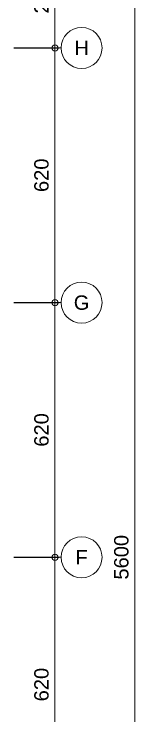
# Model space of a CAD drawing. Header units: millimetres. Extents: x -324 to 75, y -297 to 70.
# Drawn here: x -9 to -5.9, y 22.01 to 39.1 of the extents above; entities that cross this region are included whole.
import ezdxf
from ezdxf.enums import TextEntityAlignment as Align

# ---------------------------------------------------------------- set-up
doc = ezdxf.new("R2010")
doc.units = ezdxf.units.MM
doc.layers.get('defpoints').update_dxf_attribs({"color": 1})
doc.layers.add('u', color=6, linetype='Continuous', lineweight=20)
doc.styles.add('S', font='simplex', dxfattribs={"width": 0.75})
doc.styles.get("Standard").update_dxf_attribs({"font": 'arial.ttf'})
doc.dimstyles.new('sk-100', dxfattribs={"dimtxt": 0.35, "dimasz": 0.15, "dimexe": 0.1, "dimexo": 0, "dimgap": 0.15, "dimtad": 1, "dimdec": 0, "dimlfac": 100, "dimzin": 0, "dimdsep": 46, "dimtxsty": 'Standard', "dimblk": 'BULAT', "dimcen": 0.09, "dimclrd": 256, "dimclre": 256, "dimclrt": 256, "dimadec": 0, "dimazin": 0, "dimtfac": 1, "dimtdec": 0, "dimtofl": 0, "dimtmove": 0, "dimatfit": 3, "dimldrblk": 'BULAT', "dimfxl": 1, "dimtolj": 1, "dimtzin": 0, "dimlwd": -1, "dimarcsym": 0})

# ---------------------------------------------------------------- blocks, each defined once
blk = doc.blocks.new('BULAT')
for p, q in [((-1, 0), (1, 0)), ((0, -1), (0, 1))]:
    blk.add_line(p, q)
blk.add_circle((0, 0), 0.5)
blk = doc.blocks.new('*D133')
at = {"layer": 'defpoints', "color": 0}
for p in [(-8.996, 25.875), (-7.996, 25.875), (-8.996, 19.675)]:
    blk.add_point(p, dxfattribs=at)
at = {"layer": 'u', "lineweight": -2}
for p, q in [((-8.996, 25.875), (-7.896, 25.875)), ((-8.996, 19.675), (-7.896, 19.675))]:
    blk.add_line(p, q, dxfattribs=at)
at = {"layer": 'u'}
blk.add_line((-7.996, 19.825), (-7.996, 25.725), dxfattribs=at)
at = {"layer": 'u', "xscale": 0.15, "yscale": 0.15, "zscale": 0.15}
for p, rotation in [((-7.996, 25.875), 90), ((-7.996, 19.675), 270)]:
    blk.add_blockref('BULAT', p, dxfattribs=dict(at, rotation=rotation))
at = {"layer": 'u', "insert": (-8.324, 22.775), "char_height": 0.35, "attachment_point": 5, "rotation": 90}
blk.add_mtext('\\A1;620', dxfattribs=at)
blk = doc.blocks.new('NAV')
blk.add_circle((0, -0.4), 0.4)
at = {"style": 'S', "width": 0.75, "flags": 4}
blk.add_attdef('AV', text='', height=0.3, dxfattribs=at).set_placement((0, -0.4), align=Align.MIDDLE)
blk = doc.blocks.new('*D134')
at = {"layer": 'defpoints', "color": 0}
for p in [(-8.996, 32.075), (-7.996, 32.075), (-8.996, 25.875)]:
    blk.add_point(p, dxfattribs=at)
at = {"layer": 'u', "lineweight": -2}
for p, q in [((-8.996, 32.075), (-7.896, 32.075)), ((-8.996, 25.875), (-7.896, 25.875))]:
    blk.add_line(p, q, dxfattribs=at)
at = {"layer": 'u'}
blk.add_line((-7.996, 26.025), (-7.996, 31.925), dxfattribs=at)
at = {"layer": 'u', "xscale": 0.15, "yscale": 0.15, "zscale": 0.15}
for p, rotation in [((-7.996, 32.075), 90), ((-7.996, 25.875), 270)]:
    blk.add_blockref('BULAT', p, dxfattribs=dict(at, rotation=rotation))
at = {"layer": 'u', "insert": (-8.324, 28.975), "char_height": 0.35, "attachment_point": 5, "rotation": 90}
blk.add_mtext('\\A1;620', dxfattribs=at)
blk = doc.blocks.new('*D135')
at = {"layer": 'defpoints', "color": 0}
for p in [(-8.996, 38.275), (-7.996, 38.275), (-8.996, 32.075)]:
    blk.add_point(p, dxfattribs=at)
at = {"layer": 'u', "lineweight": -2}
for p, q in [((-8.996, 38.275), (-7.896, 38.275)), ((-8.996, 32.075), (-7.896, 32.075))]:
    blk.add_line(p, q, dxfattribs=at)
at = {"layer": 'u'}
blk.add_line((-7.996, 32.225), (-7.996, 38.125), dxfattribs=at)
at = {"layer": 'u', "xscale": 0.15, "yscale": 0.15, "zscale": 0.15}
for p, rotation in [((-7.996, 38.275), 90), ((-7.996, 32.075), 270)]:
    blk.add_blockref('BULAT', p, dxfattribs=dict(at, rotation=rotation))
at = {"layer": 'u', "insert": (-8.324, 35.175), "char_height": 0.35, "attachment_point": 5, "rotation": 90}
blk.add_mtext('\\A1;620', dxfattribs=at)
blk = doc.blocks.new('*D136')
at = {"layer": 'defpoints', "color": 0}
for p in [(-8.996, 40.775), (-7.996, 40.775), (-8.996, 38.275)]:
    blk.add_point(p, dxfattribs=at)
at = {"layer": 'u', "lineweight": -2}
for p, q in [((-8.996, 40.775), (-7.896, 40.775)), ((-8.996, 38.275), (-7.896, 38.275))]:
    blk.add_line(p, q, dxfattribs=at)
at = {"layer": 'u'}
blk.add_line((-7.996, 38.425), (-7.996, 40.625), dxfattribs=at)
at = {"layer": 'u', "xscale": 0.15, "yscale": 0.15, "zscale": 0.15}
for p, rotation in [((-7.996, 40.775), 90), ((-7.996, 38.275), 270)]:
    blk.add_blockref('BULAT', p, dxfattribs=dict(at, rotation=rotation))
at = {"layer": 'u', "insert": (-8.324, 39.52), "char_height": 0.35, "attachment_point": 5, "rotation": 90}
blk.add_mtext('\\A1;250', dxfattribs=at)
blk = doc.blocks.new('*D139')
at = {"layer": 'defpoints', "color": 0}
for p in [(-6.846, 53.875), (-6.046, 53.875), (-6.846, -2.125)]:
    blk.add_point(p, dxfattribs=at)
at = {"layer": 'u', "lineweight": -2}
for p, q in [((-6.846, 53.875), (-5.946, 53.875)), ((-6.846, -2.125), (-5.946, -2.125))]:
    blk.add_line(p, q, dxfattribs=at)
at = {"layer": 'u'}
blk.add_line((-6.046, -1.975), (-6.046, 53.725), dxfattribs=at)
at = {"layer": 'u', "xscale": 0.15, "yscale": 0.15, "zscale": 0.15}
for p, rotation in [((-6.046, 53.875), 90), ((-6.046, -2.125), 270)]:
    blk.add_blockref('BULAT', p, dxfattribs=dict(at, rotation=rotation))
at = {"layer": 'u', "insert": (-6.374, 25.875), "char_height": 0.35, "attachment_point": 5, "rotation": 90}
blk.add_mtext('\\A1;5600', dxfattribs=at)

msp = doc.modelspace()

# ---------------------------------------------------------------- block references
at = {"layer": 'u'}
ref = msp.add_blockref('NAV', (-7.346, 38.775), dxfattribs=dict(at, xscale=1.25, yscale=1.25, zscale=1.25))
ref.add_attrib('AV', 'H', dxfattribs={"layer": '0', "height": 0.35, "flags": 4}).set_placement((-7.346, 38.275), align=Align.MIDDLE)
ref = msp.add_blockref('NAV', (-7.346, 32.575), dxfattribs=dict(at, xscale=1.25, yscale=1.25, zscale=1.25))
ref.add_attrib('AV', 'G', dxfattribs={"layer": '0', "height": 0.35, "flags": 4}).set_placement((-7.346, 32.075), align=Align.MIDDLE)
ref = msp.add_blockref('NAV', (-7.346, 26.375), dxfattribs=dict(at, xscale=1.25, yscale=1.25, zscale=1.25))
ref.add_attrib('AV', 'F', dxfattribs={"layer": '0', "height": 0.35, "flags": 4}).set_placement((-7.346, 25.875), align=Align.MIDDLE)

# ---------------------------------------------------------------- dimensions: what is measured, and where the dimension line sits
for base, p1, p2, picture, middle in [((-6.046, 53.875), (-6.846, -2.125), (-6.846, 53.875), '*D139', (-6.046, 25.875)), ((-7.996, 40.775), (-8.996, 38.275), (-8.996, 40.775), '*D136', (-7.996, 39.52)), ((-7.996, 38.275), (-8.996, 32.075), (-8.996, 38.275), '*D135', (-7.996, 35.175)), ((-7.996, 32.075), (-8.996, 25.875), (-8.996, 32.075), '*D134', (-7.996, 28.975)), ((-7.996, 25.875), (-8.996, 19.675), (-8.996, 25.875), '*D133', (-7.996, 22.775))]:
    dim = msp.add_linear_dim(base=base, p1=p1, p2=p2, angle=90, dimstyle='sk-100', dxfattribs=at)
    dim.commit()
    dim.dimension.update_dxf_attribs({"geometry": picture, "text_midpoint": middle, "dimtype": 160})

doc.saveas('drawing.dxf')
